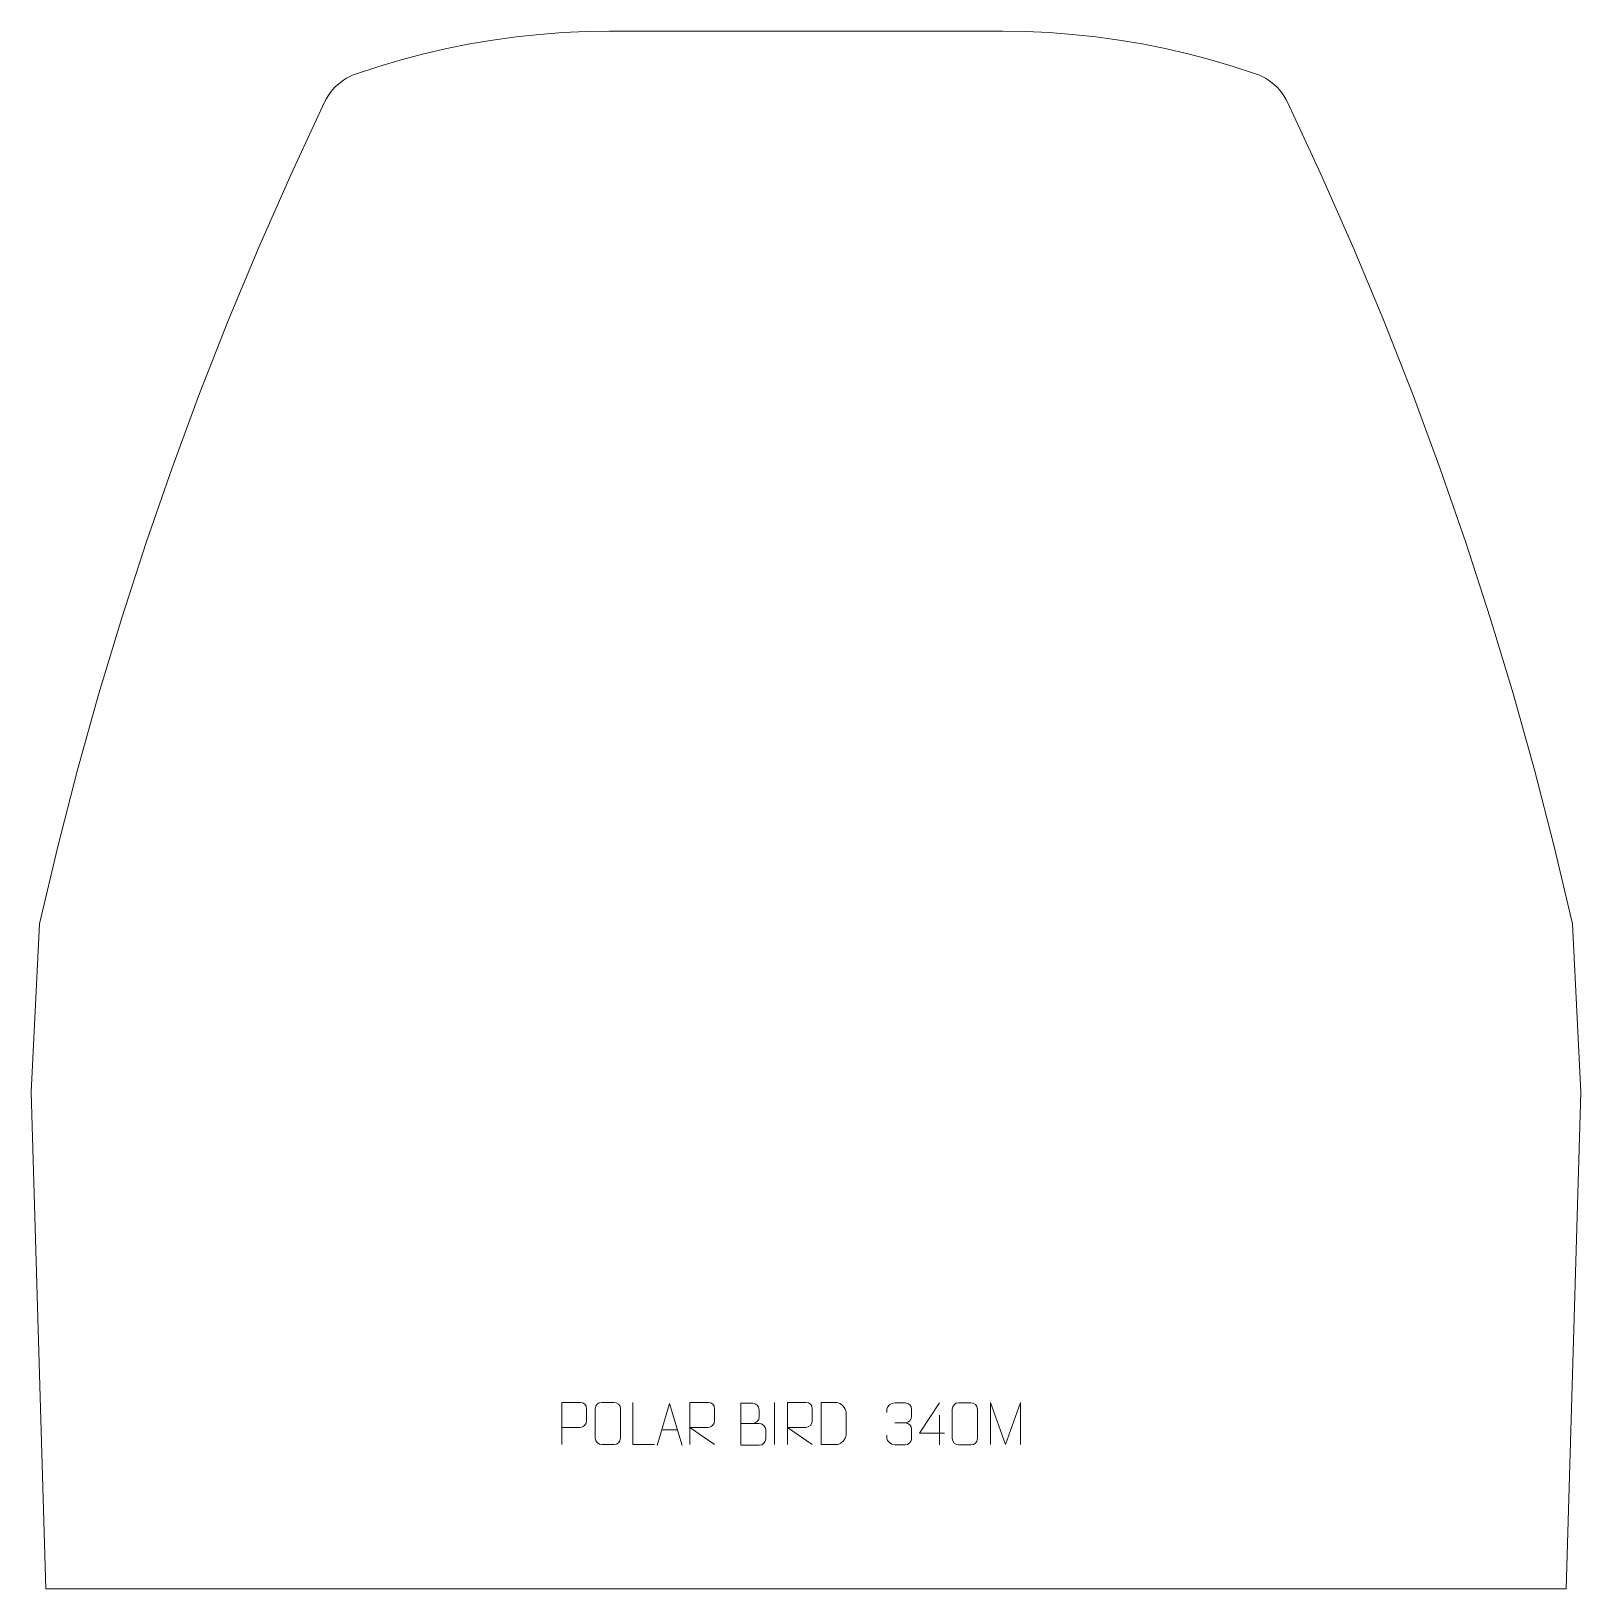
# Model space of a CAD drawing. Header units: millimetres. Extents: x -460 to 460, y 317 to 1242.
import ezdxf

# ---------------------------------------------------------------- set-up
doc = ezdxf.new("R2010")
doc.units = ezdxf.units.MM
doc.header["$MEASUREMENT"] = 0
doc.layers.add('layer 1', color=7, linetype='Continuous')

msp = doc.modelspace()

# ---------------------------------------------------------------- linework, layer by layer
at = {"layer": 'layer 1', "color": 242, "lineweight": 9}
msp.add_open_spline([(-116.9966, 1241.5544), (-116.9966, 1241.5544), (116.2288, 1241.5544), (116.2288, 1241.5544), (116.2288, 1241.5544), (116.2288, 1241.5544), (130.1398, 1241.3437), (130.1398, 1241.3437), (130.1398, 1241.3437), (130.1398, 1241.3437), (144.0368, 1240.7121), (144.0368, 1240.7121), (144.0368, 1240.7121), (144.0368, 1240.7121), (157.9099, 1239.6601), (157.9099, 1239.6601), (157.9099, 1239.6601), (157.9099, 1239.6601), (171.7438, 1238.1875), (171.7438, 1238.1875), (171.7438, 1238.1875), (171.7438, 1238.1875), (185.5266, 1236.2987), (185.5266, 1236.2987), (185.5266, 1236.2987), (185.5266, 1236.2987), (199.2465, 1233.9925), (199.2465, 1233.9925), (199.2465, 1233.9925), (199.2465, 1233.9925), (212.8891, 1231.271), (212.8891, 1231.271), (212.8891, 1231.271), (212.8891, 1231.271), (226.4449, 1228.1388), (226.4449, 1228.1388), (226.4449, 1228.1388), (226.4449, 1228.1388), (239.8983, 1224.5982), (239.8983, 1224.5982), (239.8983, 1224.5982), (239.8983, 1224.5982), (253.239, 1220.6509), (253.239, 1220.6509), (253.239, 1220.6509), (253.239, 1220.6509), (266.4534, 1216.3015), (266.4534, 1216.3015), (266.4534, 1216.3015), (266.4534, 1216.3015), (268.4955, 1215.5264), (268.4955, 1215.5264), (268.4955, 1215.5264), (268.4955, 1215.5264), (270.4823, 1214.6167), (270.4823, 1214.6167), (270.4823, 1214.6167), (270.4823, 1214.6167), (272.4047, 1213.5788), (272.4047, 1213.5788), (272.4047, 1213.5788), (272.4047, 1213.5788), (274.2534, 1212.4149), (274.2534, 1212.4149), (274.2534, 1212.4149), (274.2534, 1212.4149), (276.0218, 1211.1315), (276.0218, 1211.1315), (276.0218, 1211.1315), (276.0218, 1211.1315), (277.7008, 1209.7337), (277.7008, 1209.7337), (277.7008, 1209.7337), (277.7008, 1209.7337), (279.2833, 1208.2276), (279.2833, 1208.2276), (279.2833, 1208.2276), (279.2833, 1208.2276), (280.7624, 1206.6201), (280.7624, 1206.6201), (280.7624, 1206.6201), (280.7624, 1206.6201), (282.1317, 1204.9183), (282.1317, 1204.9183), (282.1317, 1204.9183), (282.1317, 1204.9183), (283.3847, 1203.1281), (283.3847, 1203.1281), (283.3847, 1203.1281), (283.3847, 1203.1281), (284.5171, 1201.26), (284.5171, 1201.26), (284.5171, 1201.26), (284.5171, 1201.26), (285.5236, 1199.3213), (285.5236, 1199.3213), (285.5236, 1199.3213), (285.5236, 1199.3213), (305.3501, 1156.6772), (305.3501, 1156.6772), (305.3501, 1156.6772), (305.3501, 1156.6772), (324.3071, 1113.6384), (324.3071, 1113.6384), (324.3071, 1113.6384), (324.3071, 1113.6384), (342.3873, 1070.2248), (342.3873, 1070.2248), (342.3873, 1070.2248), (342.3873, 1070.2248), (359.5816, 1026.4529), (359.5816, 1026.4529), (359.5816, 1026.4529), (359.5816, 1026.4529), (375.8838, 982.3405), (375.8838, 982.3405), (375.8838, 982.3405), (375.8838, 982.3405), (391.2882, 937.9065), (391.2882, 937.9065), (391.2882, 937.9065), (391.2882, 937.9065), (405.7861, 893.1691), (405.7861, 893.1691), (405.7861, 893.1691), (405.7861, 893.1691), (419.3745, 848.1461), (419.3745, 848.1461), (419.3745, 848.1461), (419.3745, 848.1461), (432.0458, 802.8578), (432.0458, 802.8578), (432.0458, 802.8578), (432.0458, 802.8578), (443.7941, 757.3207), (443.7941, 757.3207), (443.7941, 757.3207), (443.7941, 757.3207), (454.6163, 711.5543), (454.6163, 711.5543), (454.6163, 711.5543), (454.6163, 711.5543), (459.6157, 611.5551), (459.6157, 611.5551), (459.6157, 611.5551), (459.6157, 611.5551), (450.9398, 316.5548), (450.9398, 316.5548), (450.9398, 316.5548), (450.9398, 316.5548), (-451.7076, 316.5548), (-451.7076, 316.5548), (-451.7076, 316.5548), (-451.7076, 316.5548), (-460.3838, 611.5551), (-460.3838, 611.5551), (-460.3838, 611.5551), (-460.3838, 611.5551), (-455.3844, 711.5543), (-455.3844, 711.5543), (-455.3844, 711.5543), (-455.3844, 711.5543), (-444.5618, 757.3207), (-444.5618, 757.3207), (-444.5618, 757.3207), (-444.5618, 757.3207), (-432.8123, 802.8578), (-432.8123, 802.8578), (-432.8123, 802.8578), (-432.8123, 802.8578), (-420.1426, 848.1461), (-420.1426, 848.1461), (-420.1426, 848.1461), (-420.1426, 848.1461), (-406.5552, 893.1691), (-406.5552, 893.1691), (-406.5552, 893.1691), (-406.5552, 893.1691), (-392.0561, 937.9065), (-392.0561, 937.9065), (-392.0561, 937.9065), (-392.0561, 937.9065), (-376.6519, 982.3405), (-376.6519, 982.3405), (-376.6519, 982.3405), (-376.6519, 982.3405), (-360.3498, 1026.4529), (-360.3498, 1026.4529), (-360.3498, 1026.4529), (-360.3498, 1026.4529), (-343.1554, 1070.2248), (-343.1554, 1070.2248), (-343.1554, 1070.2248), (-343.1554, 1070.2248), (-325.0753, 1113.6384), (-325.0753, 1113.6384), (-325.0753, 1113.6384), (-325.0753, 1113.6384), (-306.1182, 1156.6772), (-306.1182, 1156.6772), (-306.1182, 1156.6772), (-306.1182, 1156.6772), (-286.2917, 1199.3213), (-286.2917, 1199.3213), (-286.2917, 1199.3213), (-286.2917, 1199.3213), (-285.2852, 1201.26), (-285.2852, 1201.26), (-285.2852, 1201.26), (-285.2852, 1201.26), (-284.1528, 1203.1281), (-284.1528, 1203.1281), (-284.1528, 1203.1281), (-284.1528, 1203.1281), (-282.8995, 1204.9183), (-282.8995, 1204.9183), (-282.8995, 1204.9183), (-282.8995, 1204.9183), (-281.5302, 1206.6201), (-281.5302, 1206.6201), (-281.5302, 1206.6201), (-281.5302, 1206.6201), (-280.0511, 1208.2276), (-280.0511, 1208.2276), (-280.0511, 1208.2276), (-280.0511, 1208.2276), (-278.4689, 1209.7337), (-278.4689, 1209.7337), (-278.4689, 1209.7337), (-278.4689, 1209.7337), (-276.7896, 1211.1315), (-276.7896, 1211.1315), (-276.7896, 1211.1315), (-276.7896, 1211.1315), (-275.0212, 1212.4149), (-275.0212, 1212.4149), (-275.0212, 1212.4149), (-275.0212, 1212.4149), (-273.1728, 1213.5788), (-273.1728, 1213.5788), (-273.1728, 1213.5788), (-273.1728, 1213.5788), (-271.2514, 1214.6167), (-271.2514, 1214.6167), (-271.2514, 1214.6167), (-271.2514, 1214.6167), (-269.2634, 1215.5264), (-269.2634, 1215.5264), (-269.2634, 1215.5264), (-269.2634, 1215.5264), (-267.2215, 1216.3015), (-267.2215, 1216.3015), (-267.2215, 1216.3015), (-267.2215, 1216.3015), (-254.0068, 1220.6509), (-254.0068, 1220.6509), (-254.0068, 1220.6509), (-254.0068, 1220.6509), (-240.6664, 1224.5982), (-240.6664, 1224.5982), (-240.6664, 1224.5982), (-240.6664, 1224.5982), (-227.213, 1228.1388), (-227.213, 1228.1388), (-227.213, 1228.1388), (-227.213, 1228.1388), (-213.6572, 1231.271), (-213.6572, 1231.271), (-213.6572, 1231.271), (-213.6572, 1231.271), (-200.0143, 1233.9925), (-200.0143, 1233.9925), (-200.0143, 1233.9925), (-200.0143, 1233.9925), (-186.2947, 1236.2987), (-186.2947, 1236.2987), (-186.2947, 1236.2987), (-186.2947, 1236.2987), (-172.5116, 1238.1875), (-172.5116, 1238.1875), (-172.5116, 1238.1875), (-172.5116, 1238.1875), (-158.6767, 1239.6601), (-158.6767, 1239.6601), (-158.6767, 1239.6601), (-158.6767, 1239.6601), (-144.8046, 1240.7121), (-144.8046, 1240.7121), (-144.8046, 1240.7121), (-144.8046, 1240.7121), (-130.9066, 1241.3437), (-130.9066, 1241.3437), (-130.9066, 1241.3437), (-130.9066, 1241.3437), (-116.9966, 1241.5544), (-116.9966, 1241.5544)], degree=3, knots=[0, 0, 0, 0, 0.01333333, 0.01333333, 0.01333333, 0.01333333, 0.02666667, 0.02666667, 0.02666667, 0.02666667, 0.04, 0.04, 0.04, 0.04, 0.05333333, 0.05333333, 0.05333333, 0.05333333, 0.06666667, 0.06666667, 0.06666667, 0.06666667, 0.08, 0.08, 0.08, 0.08, 0.09333333, 0.09333333, 0.09333333, 0.09333333, 0.10666667, 0.10666667, 0.10666667, 0.10666667, 0.12, 0.12, 0.12, 0.12, 0.13333333, 0.13333333, 0.13333333, 0.13333333, 0.14666667, 0.14666667, 0.14666667, 0.14666667, 0.16, 0.16, 0.16, 0.16, 0.17333333, 0.17333333, 0.17333333, 0.17333333, 0.18666667, 0.18666667, 0.18666667, 0.18666667, 0.2, 0.2, 0.2, 0.2, 0.21333333, 0.21333333, 0.21333333, 0.21333333, 0.22666667, 0.22666667, 0.22666667, 0.22666667, 0.24, 0.24, 0.24, 0.24, 0.25333333, 0.25333333, 0.25333333, 0.25333333, 0.26666667, 0.26666667, 0.26666667, 0.26666667, 0.28, 0.28, 0.28, 0.28, 0.29333333, 0.29333333, 0.29333333, 0.29333333, 0.30666667, 0.30666667, 0.30666667, 0.30666667, 0.32, 0.32, 0.32, 0.32, 0.33333333, 0.33333333, 0.33333333, 0.33333333, 0.34666667, 0.34666667, 0.34666667, 0.34666667, 0.36, 0.36, 0.36, 0.36, 0.37333333, 0.37333333, 0.37333333, 0.37333333, 0.38666667, 0.38666667, 0.38666667, 0.38666667, 0.4, 0.4, 0.4, 0.4, 0.41333333, 0.41333333, 0.41333333, 0.41333333, 0.42666667, 0.42666667, 0.42666667, 0.42666667, 0.44, 0.44, 0.44, 0.44, 0.45333333, 0.45333333, 0.45333333, 0.45333333, 0.46666667, 0.46666667, 0.46666667, 0.46666667, 0.48, 0.48, 0.48, 0.48, 0.49333333, 0.49333333, 0.49333333, 0.49333333, 0.50666667, 0.50666667, 0.50666667, 0.50666667, 0.52, 0.52, 0.52, 0.52, 0.53333333, 0.53333333, 0.53333333, 0.53333333, 0.54666667, 0.54666667, 0.54666667, 0.54666667, 0.56, 0.56, 0.56, 0.56, 0.57333333, 0.57333333, 0.57333333, 0.57333333, 0.58666667, 0.58666667, 0.58666667, 0.58666667, 0.6, 0.6, 0.6, 0.6, 0.61333333, 0.61333333, 0.61333333, 0.61333333, 0.62666667, 0.62666667, 0.62666667, 0.62666667, 0.64, 0.64, 0.64, 0.64, 0.65333333, 0.65333333, 0.65333333, 0.65333333, 0.66666667, 0.66666667, 0.66666667, 0.66666667, 0.68, 0.68, 0.68, 0.68, 0.69333333, 0.69333333, 0.69333333, 0.69333333, 0.70666667, 0.70666667, 0.70666667, 0.70666667, 0.72, 0.72, 0.72, 0.72, 0.73333333, 0.73333333, 0.73333333, 0.73333333, 0.74666667, 0.74666667, 0.74666667, 0.74666667, 0.76, 0.76, 0.76, 0.76, 0.77333333, 0.77333333, 0.77333333, 0.77333333, 0.78666667, 0.78666667, 0.78666667, 0.78666667, 0.8, 0.8, 0.8, 0.8, 0.81333333, 0.81333333, 0.81333333, 0.81333333, 0.82666667, 0.82666667, 0.82666667, 0.82666667, 0.84, 0.84, 0.84, 0.84, 0.85333333, 0.85333333, 0.85333333, 0.85333333, 0.86666667, 0.86666667, 0.86666667, 0.86666667, 0.88, 0.88, 0.88, 0.88, 0.89333333, 0.89333333, 0.89333333, 0.89333333, 0.90666667, 0.90666667, 0.90666667, 0.90666667, 0.92, 0.92, 0.92, 0.92, 0.93333333, 0.93333333, 0.93333333, 0.93333333, 0.94666667, 0.94666667, 0.94666667, 0.94666667, 0.96, 0.96, 0.96, 0.96, 0.97333333, 0.97333333, 0.97333333, 0.97333333, 1, 1, 1, 1], dxfattribs=at)
at = {"layer": 'layer 1', "color": 250, "lineweight": 9}
for points, knots in [([(-145.3109, 402.3082), (-145.3109, 402.3082), (-145.3109, 427.2618), (-145.3109, 427.2618), (-145.3109, 427.2618), (-141.7159, 427.2618), (-138.1206, 427.2618), (-134.5252, 427.2618), (-134.5252, 427.2618), (-132.2, 427.2239), (-130.6426, 425.7338), (-130.6468, 423.3677), (-130.6468, 423.3677), (-130.6472, 421.332), (-130.6472, 418.2727), (-130.6468, 416.2367), (-130.6468, 416.2367), (-130.6533, 414.3613), (-132.4655, 412.4194), (-134.4751, 412.4003), (-134.4751, 412.4003), (-134.4751, 412.4003), (-145.3109, 412.4003), (-145.3109, 412.4003)], [0, 0, 0, 0, 0.14285714, 0.14285714, 0.14285714, 0.14285714, 0.28571429, 0.28571429, 0.28571429, 0.28571429, 0.42857143, 0.42857143, 0.42857143, 0.42857143, 0.57142857, 0.57142857, 0.57142857, 0.57142857, 0.71428571, 0.71428571, 0.71428571, 0.71428571, 1, 1, 1, 1]), ([(-121.5605, 427.2874), (-119.1938, 427.2874), (-116.8267, 427.2874), (-114.4596, 427.2874), (-114.4596, 427.2874), (-112.4786, 427.323), (-110.4521, 425.8283), (-110.425, 423.3856), (-110.425, 423.3856), (-110.4254, 417.6268), (-110.4254, 411.8675), (-110.425, 406.1079), (-110.425, 406.1079), (-110.5672, 403.7797), (-112.274, 402.2971), (-114.4596, 402.2862), (-114.4596, 402.2862), (-116.8326, 402.2866), (-119.2056, 402.2866), (-121.5782, 402.2862), (-121.5782, 402.2862), (-123.5371, 402.1806), (-125.544, 404.069), (-125.5326, 406.0905), (-125.5326, 406.0905), (-125.5323, 411.8726), (-125.5323, 417.6542), (-125.5326, 423.4355), (-125.5326, 423.4355), (-125.5283, 425.5781), (-123.7508, 427.3009), (-121.5605, 427.2874)], [0, 0, 0, 0, 0.11111111, 0.11111111, 0.11111111, 0.11111111, 0.22222222, 0.22222222, 0.22222222, 0.22222222, 0.33333333, 0.33333333, 0.33333333, 0.33333333, 0.44444444, 0.44444444, 0.44444444, 0.44444444, 0.55555556, 0.55555556, 0.55555556, 0.55555556, 0.66666667, 0.66666667, 0.66666667, 0.66666667, 0.77777778, 0.77777778, 0.77777778, 0.77777778, 1, 1, 1, 1]), ([(-90.2364, 402.3391), (-90.2364, 402.3391), (-103.1855, 402.3391), (-103.1855, 402.3391), (-103.1855, 402.3391), (-103.1855, 402.3391), (-103.1855, 427.2927), (-103.1855, 427.2927)], [0, 0, 0, 0, 0.33333333, 0.33333333, 0.33333333, 0.33333333, 1, 1, 1, 1]), ([(-88.8024, 401.7458), (-88.8024, 401.7458), (-81.4314, 426.6993), (-81.4314, 426.6993), (-81.4314, 426.6993), (-81.4314, 426.6993), (-73.8615, 401.7458), (-73.8615, 401.7458)], [0, 0, 0, 0, 0.33333333, 0.33333333, 0.33333333, 0.33333333, 1, 1, 1, 1]), ([(-69.3108, 402.3082), (-69.3108, 402.3082), (-69.3108, 427.2617), (-69.3108, 427.2617), (-69.3108, 427.2617), (-65.716, 427.2617), (-62.1205, 427.2617), (-58.5253, 427.2617), (-58.5253, 427.2617), (-56.2, 427.224), (-54.6427, 425.734), (-54.6468, 423.3676), (-54.6468, 423.3676), (-54.6472, 421.3321), (-54.6472, 418.2727), (-54.6468, 416.2367), (-54.6468, 416.2367), (-54.6533, 414.3612), (-56.4656, 412.4194), (-58.4751, 412.4003), (-58.4751, 412.4003), (-58.4751, 412.4003), (-69.3108, 412.4003), (-69.3108, 412.4003), (-69.3108, 412.4003), (-69.3108, 412.4003), (-54.6561, 402.3082), (-54.6561, 402.3082)], [0, 0, 0, 0, 0.125, 0.125, 0.125, 0.125, 0.25, 0.25, 0.25, 0.25, 0.375, 0.375, 0.375, 0.375, 0.5, 0.5, 0.5, 0.5, 0.625, 0.625, 0.625, 0.625, 0.75, 0.75, 0.75, 0.75, 1, 1, 1, 1]), ([(-39.0488, 414.7849), (-35.4102, 414.7853), (-31.8231, 414.7853), (-28.1837, 414.7849), (-28.1837, 414.7849), (-26.2083, 414.7676), (-24.2847, 413.0315), (-24.2847, 410.9819), (-24.2847, 410.9819), (-24.2851, 409.8533), (-24.2851, 406.8039), (-24.2847, 405.675), (-24.2847, 405.675), (-24.2671, 403.8171), (-25.8092, 401.8032), (-28.1307, 401.8201), (-28.1307, 401.8201), (-31.7705, 401.8205), (-35.4099, 401.8205), (-39.0488, 401.8201), (-39.0488, 401.8201), (-39.0488, 410.1384), (-39.0488, 418.4562), (-39.0488, 426.7737), (-39.0488, 426.7737), (-36.6751, 426.7737), (-34.301, 426.7737), (-31.9268, 426.7737), (-31.9268, 426.7737), (-30.246, 426.7913), (-28.1492, 424.8808), (-28.1315, 422.9184), (-28.1315, 422.9184), (-28.1319, 420.8523), (-28.1319, 420.7063), (-28.1315, 418.6398), (-28.1315, 418.6398), (-28.1142, 416.5737), (-29.9687, 414.7676), (-31.9787, 414.7849)], [0, 0, 0, 0, 0.09090909, 0.09090909, 0.09090909, 0.09090909, 0.18181818, 0.18181818, 0.18181818, 0.18181818, 0.27272727, 0.27272727, 0.27272727, 0.27272727, 0.36363636, 0.36363636, 0.36363636, 0.36363636, 0.45454545, 0.45454545, 0.45454545, 0.45454545, 0.54545455, 0.54545455, 0.54545455, 0.54545455, 0.63636364, 0.63636364, 0.63636364, 0.63636364, 0.72727273, 0.72727273, 0.72727273, 0.72727273, 0.81818182, 0.81818182, 0.81818182, 0.81818182, 1, 1, 1, 1]), ([(-11.3108, 402.3082), (-11.3108, 402.3082), (-11.3108, 427.2617), (-11.3108, 427.2617), (-11.3108, 427.2617), (-7.716, 427.2617), (-4.1205, 427.2617), (-0.5253, 427.2617), (-0.5253, 427.2617), (1.8, 427.224), (3.3573, 425.734), (3.3532, 423.3676), (3.3532, 423.3676), (3.3528, 421.3321), (3.3528, 418.2727), (3.3532, 416.2367), (3.3532, 416.2367), (3.3467, 414.3612), (1.5344, 412.4194), (-0.4751, 412.4003), (-0.4751, 412.4003), (-0.4751, 412.4003), (-11.3108, 412.4003), (-11.3108, 412.4003), (-11.3108, 412.4003), (-11.3108, 412.4003), (3.3439, 402.3082), (3.3439, 402.3082)], [0, 0, 0, 0, 0.125, 0.125, 0.125, 0.125, 0.25, 0.25, 0.25, 0.25, 0.375, 0.375, 0.375, 0.375, 0.5, 0.5, 0.5, 0.5, 0.625, 0.625, 0.625, 0.625, 0.75, 0.75, 0.75, 0.75, 1, 1, 1, 1]), ([(8.629, 402.3363), (10.9608, 402.3367), (15.911, 402.3127), (18.2425, 402.3124), (18.2425, 402.3124), (20.1675, 402.207), (23.4861, 405.7486), (23.4749, 407.7659), (23.4749, 407.7659), (23.4745, 413.536), (23.4745, 415.7057), (23.4749, 421.475), (23.4749, 421.475), (23.4706, 423.6131), (20.0961, 427.2732), (17.9437, 427.2597), (17.9437, 427.2597), (15.618, 427.2597), (10.8937, 427.2597), (8.5676, 427.2597), (8.5676, 427.2597), (8.568, 421.5128), (8.6293, 408.0836), (8.629, 402.3363)], [0, 0, 0, 0, 0.14285714, 0.14285714, 0.14285714, 0.14285714, 0.28571429, 0.28571429, 0.28571429, 0.28571429, 0.42857143, 0.42857143, 0.42857143, 0.42857143, 0.57142857, 0.57142857, 0.57142857, 0.57142857, 0.71428571, 0.71428571, 0.71428571, 0.71428571, 1, 1, 1, 1]), ([(47.5683, 421.3315), (47.5683, 421.3315), (47.5683, 423.1887), (47.5683, 423.1887), (47.5683, 423.1887), (47.554, 424.9306), (50.2185, 427.0487), (52.2776, 427.026), (52.2776, 427.026), (54.3417, 427.026), (56.4057, 427.026), (58.4694, 427.026), (58.4694, 427.026), (60.6639, 427.0348), (62.2622, 425.188), (62.3066, 423.2759), (62.3066, 423.2759), (62.3062, 421.8408), (62.3062, 420.4057), (62.3066, 418.9702), (62.3066, 418.9702), (62.258, 417.3167), (60.6554, 415.0867), (58.4571, 415.0967), (58.4571, 415.0967), (60.6608, 415.0855), (62.2688, 413.2823), (62.3228, 411.2228), (62.3228, 411.2228), (62.3224, 409.4381), (62.3224, 407.6534), (62.3228, 405.8683), (62.3228, 405.8683), (62.3329, 403.8069), (60.278, 402.0438), (58.4571, 402.0519), (58.4571, 402.0519), (56.3918, 402.0522), (54.3266, 402.0522), (52.261, 402.0519), (52.261, 402.0519), (50.0924, 402.0634), (47.5614, 404.4636), (47.5428, 405.9254), (47.5428, 405.9254), (47.5428, 405.9254), (47.5428, 407.834), (47.5428, 407.834)], [0, 0, 0, 0, 0.07692308, 0.07692308, 0.07692308, 0.07692308, 0.15384615, 0.15384615, 0.15384615, 0.15384615, 0.23076923, 0.23076923, 0.23076923, 0.23076923, 0.30769231, 0.30769231, 0.30769231, 0.30769231, 0.38461538, 0.38461538, 0.38461538, 0.38461538, 0.46153846, 0.46153846, 0.46153846, 0.46153846, 0.53846154, 0.53846154, 0.53846154, 0.53846154, 0.61538462, 0.61538462, 0.61538462, 0.61538462, 0.69230769, 0.69230769, 0.69230769, 0.69230769, 0.76923077, 0.76923077, 0.76923077, 0.76923077, 0.84615385, 0.84615385, 0.84615385, 0.84615385, 1, 1, 1, 1]), ([(81.7901, 408.9336), (81.7901, 408.9336), (66.9684, 408.9336), (66.9684, 408.9336), (66.9684, 408.9336), (66.9684, 408.9336), (78.846, 427.0041), (78.846, 427.0041)], [0, 0, 0, 0, 0.33333333, 0.33333333, 0.33333333, 0.33333333, 1, 1, 1, 1]), ([(90.3512, 427.0414), (92.7179, 427.0414), (95.085, 427.0414), (97.4521, 427.0414), (97.4521, 427.0414), (99.4331, 427.077), (101.4596, 425.5823), (101.4867, 423.1396), (101.4867, 423.1396), (101.4863, 417.3808), (101.4863, 411.6215), (101.4867, 405.8619), (101.4867, 405.8619), (101.3445, 403.5337), (99.6377, 402.0511), (97.4521, 402.0402), (97.4521, 402.0402), (95.0791, 402.0406), (92.7061, 402.0406), (90.3335, 402.0402), (90.3335, 402.0402), (88.3746, 401.9346), (86.3677, 403.823), (86.3791, 405.8445), (86.3791, 405.8445), (86.3794, 411.6266), (86.3794, 417.4082), (86.3791, 423.1895), (86.3791, 423.1895), (86.3834, 425.3321), (88.1609, 427.0549), (90.3512, 427.0414)], [0, 0, 0, 0, 0.11111111, 0.11111111, 0.11111111, 0.11111111, 0.22222222, 0.22222222, 0.22222222, 0.22222222, 0.33333333, 0.33333333, 0.33333333, 0.33333333, 0.44444444, 0.44444444, 0.44444444, 0.44444444, 0.55555556, 0.55555556, 0.55555556, 0.55555556, 0.66666667, 0.66666667, 0.66666667, 0.66666667, 0.77777778, 0.77777778, 0.77777778, 0.77777778, 1, 1, 1, 1]), ([(109.1788, 402.306), (109.1788, 402.306), (109.1788, 427.2639), (109.1788, 427.2639), (109.1788, 427.2639), (109.1788, 427.2639), (118.1039, 402.306), (118.1039, 402.306), (118.1039, 402.306), (118.1039, 402.306), (126.8638, 427.2634), (126.8638, 427.2634), (126.8638, 427.2634), (126.8638, 427.2634), (126.8638, 402.306), (126.8638, 402.306)], [0, 0, 0, 0, 0.2, 0.2, 0.2, 0.2, 0.4, 0.4, 0.4, 0.4, 0.6, 0.6, 0.6, 0.6, 1, 1, 1, 1])]:
    msp.add_open_spline(points, degree=3, knots=knots, dxfattribs=at)
for points in [[(-19.0488, 427.272), (-19.0488, 427.272), (-19.0488, 402.2979), (-19.0488, 402.2979)], [(78.846, 419.6947), (78.846, 419.6947), (78.846, 402.03), (78.846, 402.03)], [(-86.0798, 410.9952), (-86.0798, 410.9952), (-76.5841, 410.9952), (-76.5841, 410.9952)], [(52.278, 415.0863), (52.278, 415.0863), (58.4744, 415.0863), (58.4744, 415.0863)]]:
    msp.add_open_spline(points, degree=3, dxfattribs=at)

doc.saveas('drawing.dxf')
